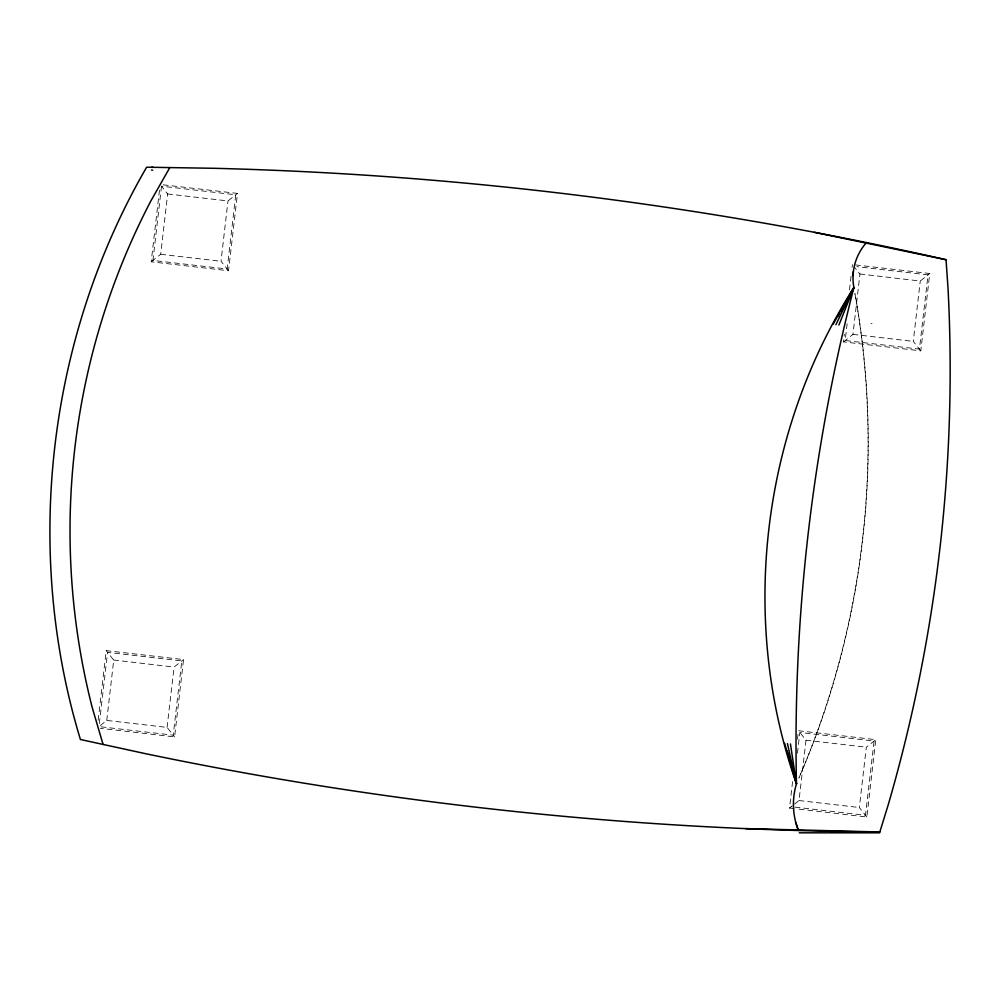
<?xml version="1.0" encoding="UTF-8"?>
<svg xmlns="http://www.w3.org/2000/svg" width="1000" height="1000" viewBox="0 0 1000 1000"><rect width="100%" height="100%" fill="white"/><g stroke="black" fill="none" stroke-linecap="round" stroke-linejoin="round"><path stroke-width="0.75" stroke-dasharray="5 3.75" d="M98.15 720.3L106.213 650.625L183.538 659.575L174.587 736.9L100.35 728.312M163.238 184.825L237.475 193.412L228.525 270.75L151.2 261.8L159.488 190.138M99.338 723.525L107.575 652.35L181.812 660.938L173.225 735.175L98.987 726.587L106.75 720.425L167.075 727.412L174.587 736.9M161.513 186.2L152.925 260.438L227.162 269.025L235.75 194.788L161.513 186.2L167.662 193.962L160.688 254.275L151.2 261.8M113.65 660.013L174.05 667.087L183.538 659.575M167.575 193.95L227.987 200.938L237.475 193.412M106.75 720.425L113.725 660.113L106.213 650.625M167.075 727.412L174.05 667.087M228.525 270.75L221 261.262L227.987 200.938M794.163 808.587L789.525 808.05L792.712 780.525M797.487 739.225L798.475 730.725L875.8 739.663L866.862 817L795.713 808.763M855.5 264.925L929.737 273.512L920.788 350.85L843.462 341.9L844.35 334.25M849.475 289.9L851.25 274.6M852.087 267.4L852.412 264.562M797.45 753.162L799.837 732.45L874.075 741.038L865.487 815.275L791.25 806.688M847.138 323.713L845.188 340.538L919.425 349.125L928.012 274.887L856.875 266.65M794.575 804.05L799.013 800.525L806 740.212L798.475 730.725M859.85 273.962L920.25 281.038L929.737 273.512M843.462 341.9L852.95 334.375L859.938 274.062L854.663 267.4M866.862 817L859.338 807.513L866.312 747.188L875.8 739.663M920.788 350.85L913.275 341.362L920.25 281.038M789.525 808.05L792.3 805.85M160.688 254.275L221 261.262M852.95 334.375L913.275 341.362M805.913 740.2L866.312 747.188M799.013 800.525L859.338 807.513M870.975 323.475L872.038 323.7M854.925 293.725C884.425 455.85 864.625 626.962 798.888 778.075A849.875 849.875 0 0 0 854.975 293.625"/><path stroke-width="1.5" d="M853.05 275.562L853.375 271.55M866.413 242.65A53.062 53.062 0 0 0 853.888 287.575C812.188 449.288 792.8 616.862 796.462 783.812A70.888 70.888 0 0 0 798.4 830.413L795.913 822.9M745.462 828.612L879.825 831.975L888.238 804.762A1557.25 1557.25 0 0 0 948.012 288.15L946.038 259.725L814.463 232.325M838.9 325.025L853.888 287.575C760.95 433.025 739.2 621 796.462 783.812L790.438 743.938M835.888 324.675L853.888 287.575L833.037 324.35M838.037 316.225L839.55 313.488M841.05 310.763L853.888 287.575M169.812 167.587L150.712 201.213A713.888 713.888 0 0 0 92.163 707.337L103.075 744.438M799.275 832.825L879.562 832.825M151.812 167.175L153.038 167.325M151.475 170.062L152.7 170.2M784.575 743.263L796.462 783.812L787.425 743.587M787.15 750.812L796.462 783.812L794.075 773.388M879.825 831.975A3726.263 3726.263 0 0 1 145.925 753.763L80.412 739.5C22.975 550.438 47.538 338.175 146.625 167.213L213.663 168.287A3726.263 3726.263 0 0 1 946.038 259.725"/></g></svg>
